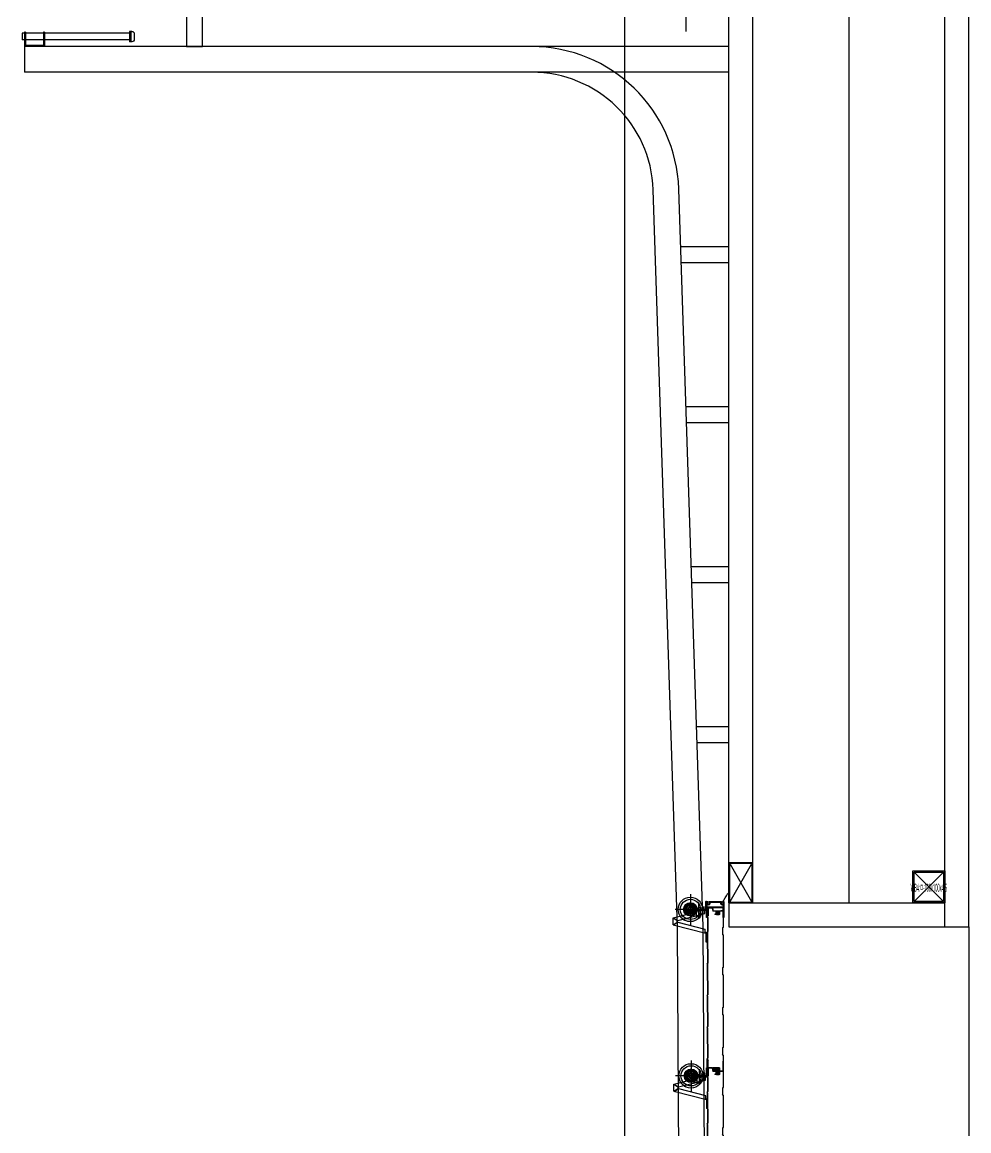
# Model space of a CAD drawing. Header units: millimetres. Extents: x 35054840 to 35483341, y -1288013 to -991013.
# Drawn here: x 35307854 to 35310811, y -1203930 to -1200466 of the extents above; entities that cross this region are included whole.
import ezdxf
from ezdxf.enums import TextEntityAlignment as Align

# ---------------------------------------------------------------- set-up
doc = ezdxf.new("R2010")
doc.units = ezdxf.units.MM
doc.header["$LTSCALE"] = 1000
doc.header["$MEASUREMENT"] = 0
doc.header["$PDSIZE"] = -10
for name, pattern in [('CEN', [62, 60, -1, 0, -1]), ('CONTIN', [0]), ('HID', [2.5, 1.5, -1])]:
    doc.linetypes.add(name, pattern=pattern)
doc.layers.get('0').update_dxf_attribs({"linetype": 'CONTINUOUS'})
doc.layers.get('Defpoints').update_dxf_attribs({"color": 161, "linetype": 'CONTINUOUS'})
for name, color, linetype in [('0 그라스울패널', 7, 'CONTINUOUS'), ('1', 1, 'CONTIN'), ('8', 8, 'CONTINUOUS'), ('cen', 1, 'CONTINUOUS'), ('DIM', 7, 'CONTINUOUS'), ('ELE5', 254, 'CONTINUOUS'), ('FIN(패널-T75 글라스울)', 6, 'CONTINUOUS'), ('ohdoor-1', 5, 'CONTINUOUS'), ('PANEL', 9, 'CONTINUOUS'), ('stl', 3, 'CONTINUOUS'), ('WID', 7, 'CONTINUOUS'), ('XR-단면도$0$㈜SE&C 기둥', 2, 'CONTINUOUS'), ('오버헤드 FR', 7, 'CONTINUOUS')]:
    doc.layers.add(name, color=color, linetype=linetype)
doc.styles.add('TE', font='malgun_0.ttf')

# ---------------------------------------------------------------- blocks, each defined once
blk = doc.blocks.new('sdfsgdfdfg')
at = {"layer": 'cen', "ltscale": 0.1}
blk.add_line((34667649.3, -327808.7), (34667649.3, -240915.8), dxfattribs=at)
blk = doc.blocks.new('*X40')
at = {"color": 0}
for p, q in [((112.4, 374.8), (114.5, 376.8)), ((112.4, 374.9), (114.3, 376.8)), ((112.4, 375.1), (114.1, 376.8)), ((112.4, 375.2), (113.9, 376.8)), ((112.4, 375.4), (113.8, 376.8)), ((112.4, 375.6), (113.6, 376.8)), ((112.4, 375.8), (113.4, 376.8)), ((112.4, 376), (113.2, 376.8)), ((112.4, 376.1), (113.1, 376.8)), ((112.4, 376.3), (112.9, 376.8)), ((112.4, 376.5), (112.7, 376.8)), ((112.4, 376.7), (112.5, 376.8)), ((114.4, 374.8), (112.4, 376.8)), ((114.2, 374.8), (112.4, 376.6)), ((114, 374.8), (112.4, 376.4)), ((113.9, 374.8), (112.4, 376.2)), ((113.7, 374.8), (112.4, 376.1)), ((113.5, 374.8), (112.4, 375.9)), ((113.3, 374.8), (112.4, 375.7)), ((113.2, 374.8), (112.4, 375.5)), ((113, 374.8), (112.4, 375.3)), ((112.8, 374.8), (112.4, 375.2)), ((112.6, 374.8), (112.4, 375)), ((112.4, 374.8), (112.4, 374.8)), ((114.6, 374.8), (112.5, 376.8)), ((112.6, 374.8), (114.6, 376.8)), ((114.7, 374.8), (112.7, 376.8)), ((112.8, 374.8), (114.8, 376.8)), ((112.9, 374.8), (115, 376.8)), ((114.9, 374.8), (112.9, 376.8)), ((115.1, 374.8), (113, 376.8)), ((113.1, 374.8), (115.2, 376.8)), ((115.3, 374.8), (113.2, 376.8)), ((113.3, 374.8), (115.3, 376.8)), ((115.4, 374.8), (113.4, 376.8)), ((113.5, 374.8), (115.5, 376.8)), ((115.6, 374.8), (113.6, 376.8)), ((113.7, 374.8), (115.7, 376.8)), ((113.8, 374.8), (115.9, 376.8)), ((115.8, 374.8), (113.8, 376.8)), ((116, 374.8), (113.9, 376.8)), ((114, 374.8), (116.1, 376.8)), ((116.2, 374.8), (114.1, 376.8)), ((114.2, 374.8), (116.2, 376.8)), ((116.3, 374.8), (114.3, 376.8)), ((114.4, 374.8), (116.4, 376.8)), ((114.5, 374.8), (116.6, 376.8)), ((116.5, 374.8), (114.5, 376.8)), ((116.7, 374.8), (114.6, 376.8)), ((114.7, 374.8), (116.8, 376.8)), ((116.9, 374.8), (114.8, 376.8)), ((114.9, 374.8), (116.9, 376.8)), ((117, 374.8), (115, 376.8)), ((115.1, 374.8), (117.1, 376.8)), ((115.2, 374.8), (117.3, 376.8)), ((117.2, 374.8), (115.2, 376.8)), ((117.4, 374.8), (115.3, 376.8)), ((115.4, 374.8), (117.5, 376.8)), ((117.6, 374.8), (115.5, 376.8)), ((115.6, 374.8), (117.6, 376.8)), ((117.7, 374.8), (115.7, 376.8)), ((115.8, 374.8), (117.8, 376.8)), ((117.9, 374.8), (115.9, 376.8)), ((116, 374.8), (118, 376.8)), ((116.1, 374.8), (118.2, 376.8)), ((118.1, 374.8), (116.1, 376.8)), ((118.3, 374.8), (116.2, 376.8)), ((116.3, 374.8), (118.4, 376.8)), ((118.5, 374.8), (116.4, 376.8)), ((116.5, 374.8), (118.5, 376.8)), ((118.6, 374.8), (116.6, 376.8)), ((116.7, 374.8), (118.7, 376.8)), ((116.8, 374.8), (118.9, 376.8)), ((118.8, 374.8), (116.8, 376.8)), ((119, 374.8), (116.9, 376.8)), ((117, 374.8), (119.1, 376.8)), ((119.2, 374.8), (117.1, 376.8)), ((117.2, 374.8), (119.2, 376.8)), ((119.3, 374.8), (117.3, 376.8)), ((117.4, 374.8), (119.4, 376.8)), ((117.5, 374.8), (119.6, 376.8)), ((119.5, 374.8), (117.5, 376.8)), ((119.7, 374.8), (117.6, 376.8)), ((117.7, 374.8), (119.8, 376.8)), ((119.9, 374.8), (117.8, 376.8)), ((117.9, 374.8), (119.9, 376.8)), ((120, 374.8), (118, 376.8)), ((118.1, 374.8), (120.1, 376.8)), ((118.2, 374.8), (120.3, 376.8)), ((120.2, 374.8), (118.2, 376.8)), ((120.4, 374.8), (118.3, 376.8)), ((118.4, 374.8), (120.5, 376.8)), ((120.6, 374.8), (118.5, 376.8)), ((118.6, 374.8), (120.7, 376.8)), ((120.8, 374.8), (118.7, 376.8)), ((118.8, 374.8), (120.8, 376.8)), ((120.9, 374.8), (118.9, 376.8)), ((119, 374.8), (121, 376.8)), ((119.1, 374.8), (121.2, 376.8)), ((121.1, 374.8), (119.1, 376.8)), ((121.3, 374.8), (119.2, 376.8)), ((119.3, 374.8), (121.4, 376.8)), ((121.5, 374.8), (119.4, 376.8)), ((119.5, 374.8), (121.5, 376.8)), ((121.6, 374.8), (119.6, 376.8)), ((119.7, 374.8), (121.7, 376.8)), ((119.8, 374.8), (121.9, 376.8)), ((121.8, 374.8), (119.8, 376.8)), ((122, 374.8), (119.9, 376.8)), ((120, 374.8), (122.1, 376.8)), ((122.2, 374.8), (120.1, 376.8)), ((120.2, 374.8), (122.2, 376.8)), ((122.3, 374.8), (120.3, 376.8)), ((120.4, 374.8), (122.4, 376.8)), ((120.5, 374.8), (122.6, 376.8)), ((122.5, 374.8), (120.5, 376.8)), ((122.7, 374.8), (120.6, 376.8)), ((120.7, 374.8), (122.8, 376.8)), ((122.9, 374.8), (120.8, 376.8)), ((120.9, 374.8), (123, 376.8)), ((123.1, 374.8), (121, 376.8)), ((121.1, 374.8), (123.1, 376.8)), ((123.2, 374.8), (121.2, 376.8)), ((121.3, 374.8), (123.3, 376.8)), ((121.4, 374.8), (123.5, 376.8)), ((123.4, 374.8), (121.4, 376.8)), ((123.6, 374.8), (121.5, 376.8)), ((121.6, 374.8), (123.7, 376.8)), ((123.8, 374.8), (121.7, 376.8)), ((121.8, 374.8), (123.8, 376.8)), ((123.9, 374.8), (121.9, 376.8)), ((122, 374.8), (124, 376.8)), ((122.1, 374.8), (124.2, 376.8)), ((124.1, 374.8), (122.1, 376.8)), ((124.3, 374.8), (122.2, 376.8)), ((122.3, 374.8), (124.4, 376.8)), ((124.5, 374.8), (122.4, 376.8)), ((122.5, 374.8), (124.5, 376.8)), ((124.6, 374.8), (122.6, 376.8)), ((122.7, 374.8), (124.7, 376.8)), ((122.8, 374.8), (124.9, 376.8)), ((124.8, 374.8), (122.8, 376.8)), ((125, 374.8), (122.9, 376.8)), ((123, 374.8), (125.1, 376.8)), ((125.2, 374.8), (123.1, 376.8)), ((123.2, 374.8), (125.2, 376.8)), ((125.3, 374.8), (123.3, 376.8)), ((123.4, 374.8), (125.4, 376.8)), ((125.5, 374.8), (123.5, 376.8)), ((123.6, 374.8), (125.6, 376.8)), ((123.7, 374.8), (125.8, 376.8)), ((125.7, 374.8), (123.7, 376.8)), ((125.9, 374.8), (123.8, 376.8)), ((123.9, 374.8), (126, 376.8)), ((126.1, 374.8), (124, 376.8)), ((124.1, 374.8), (126.1, 376.8)), ((126.2, 374.8), (124.2, 376.8)), ((124.3, 374.8), (126.3, 376.8)), ((124.4, 374.8), (126.5, 376.8)), ((126.4, 374.8), (124.4, 376.8)), ((126.6, 374.8), (124.5, 376.8)), ((124.6, 374.8), (126.7, 376.8)), ((126.8, 374.8), (124.7, 376.8)), ((124.8, 374.8), (126.8, 376.8)), ((126.9, 374.8), (124.9, 376.8)), ((125, 374.8), (127, 376.8)), ((125.1, 374.8), (127.2, 376.8)), ((127.1, 374.8), (125.1, 376.8)), ((127.3, 374.8), (125.2, 376.8)), ((125.3, 374.8), (127.4, 376.8)), ((127.5, 374.8), (125.4, 376.8)), ((125.5, 374.8), (127.5, 376.8)), ((127.6, 374.8), (125.6, 376.8)), ((125.7, 374.8), (127.7, 376.8)), ((127.8, 374.8), (125.8, 376.8)), ((125.9, 374.8), (127.9, 376.8)), ((126, 374.8), (128.1, 376.8)), ((128, 374.8), (126, 376.8)), ((128.2, 374.8), (126.1, 376.8)), ((126.2, 374.8), (128.3, 376.8)), ((128.4, 374.8), (126.3, 376.8)), ((126.4, 374.8), (128.4, 376.8)), ((128.5, 374.8), (126.5, 376.8)), ((126.6, 374.8), (128.6, 376.8)), ((126.7, 374.8), (128.8, 376.8)), ((128.7, 374.8), (126.7, 376.8)), ((128.9, 374.8), (126.8, 376.8)), ((126.9, 374.8), (129, 376.8)), ((129.1, 374.8), (127, 376.8)), ((127.1, 374.8), (129.1, 376.8)), ((129.2, 374.8), (127.2, 376.8)), ((127.3, 374.8), (129.3, 376.8)), ((127.4, 374.8), (129.5, 376.8)), ((129.4, 374.8), (127.4, 376.8)), ((129.6, 374.8), (127.5, 376.8)), ((127.6, 374.8), (129.7, 376.8)), ((129.8, 374.8), (127.7, 376.8)), ((127.8, 374.8), (129.8, 376.8)), ((129.9, 374.8), (127.9, 376.8)), ((128, 374.8), (130, 376.8)), ((128.1, 374.8), (130.2, 376.8)), ((130.1, 374.8), (128.1, 376.8)), ((130.3, 374.8), (128.2, 376.8)), ((128.3, 374.8), (130.4, 376.8)), ((130.5, 374.8), (128.4, 376.8)), ((128.5, 374.8), (130.6, 376.8)), ((130.7, 374.8), (128.6, 376.8)), ((128.7, 374.8), (130.7, 376.8)), ((130.8, 374.8), (128.8, 376.8)), ((128.9, 374.8), (130.9, 376.8)), ((129, 374.8), (131.1, 376.8)), ((131, 374.8), (129, 376.8)), ((131.2, 374.8), (129.1, 376.8)), ((129.2, 374.8), (131.3, 376.8)), ((131.4, 374.8), (129.3, 376.8)), ((129.4, 374.8), (131.4, 376.8)), ((131.5, 374.8), (129.5, 376.8)), ((129.6, 374.8), (131.6, 376.8)), ((129.7, 374.8), (131.8, 376.8)), ((131.7, 374.8), (129.7, 376.8)), ((131.9, 374.8), (129.8, 376.8)), ((129.9, 374.8), (132, 376.8)), ((132.1, 374.8), (130, 376.8)), ((130.1, 374.8), (132.1, 376.8)), ((132.2, 374.8), (130.2, 376.8)), ((130.3, 374.8), (132.3, 376.8)), ((130.4, 374.8), (132.5, 376.8)), ((132.4, 374.8), (130.4, 376.8)), ((132.6, 374.8), (130.5, 376.8)), ((130.6, 374.8), (132.7, 376.8)), ((132.8, 374.8), (130.7, 376.8)), ((130.8, 374.8), (132.9, 376.8)), ((133, 374.8), (130.9, 376.8)), ((131, 374.8), (133, 376.8)), ((133.1, 374.8), (131.1, 376.8)), ((131.2, 374.8), (133.2, 376.8)), ((131.3, 374.8), (133.4, 376.8)), ((133.3, 374.8), (131.3, 376.8)), ((133.5, 374.8), (131.4, 376.8)), ((131.5, 374.8), (133.6, 376.8)), ((133.7, 374.8), (131.6, 376.8)), ((131.7, 374.8), (133.7, 376.8)), ((133.8, 374.8), (131.8, 376.8)), ((131.9, 374.8), (133.9, 376.8)), ((132, 374.8), (134.1, 376.8)), ((134, 374.8), (132, 376.8)), ((134.2, 374.8), (132.1, 376.8)), ((132.2, 374.8), (134.3, 376.8)), ((134.4, 374.8), (132.3, 376.8)), ((132.4, 374.8), (134.4, 376.8)), ((134.5, 374.8), (132.5, 376.8)), ((132.6, 374.8), (134.6, 376.8)), ((132.7, 374.8), (134.8, 376.8)), ((134.7, 374.8), (132.7, 376.8)), ((134.9, 374.8), (132.8, 376.8)), ((132.9, 374.8), (135, 376.8)), ((135.1, 374.8), (133, 376.8)), ((133.1, 374.8), (135.1, 376.8)), ((135.2, 374.8), (133.2, 376.8)), ((133.3, 374.8), (135.3, 376.8)), ((135.4, 374.8), (133.4, 376.8)), ((133.5, 374.8), (135.5, 376.8)), ((133.6, 374.8), (135.7, 376.8)), ((135.6, 374.8), (133.6, 376.8)), ((135.8, 374.8), (133.7, 376.8)), ((133.8, 374.8), (135.9, 376.8)), ((136, 374.8), (133.9, 376.8)), ((134, 374.8), (136, 376.8)), ((136.1, 374.8), (134.1, 376.8)), ((134.2, 374.8), (136.2, 376.8)), ((134.3, 374.8), (136.4, 376.8)), ((136.3, 374.8), (134.3, 376.8)), ((136.5, 374.8), (134.4, 376.8)), ((134.5, 374.8), (136.6, 376.8)), ((136.7, 374.8), (134.6, 376.8)), ((134.7, 374.8), (136.7, 376.8)), ((136.8, 374.8), (134.8, 376.8)), ((134.9, 374.8), (136.9, 376.8)), ((136.9, 374.9), (135, 376.8)), ((135, 374.8), (136.9, 376.6)), ((136.9, 375.1), (135.1, 376.8)), ((135.2, 374.8), (136.9, 376.4)), ((136.9, 375.2), (135.3, 376.8)), ((135.4, 374.8), (136.9, 376.2)), ((136.9, 375.4), (135.5, 376.8)), ((135.6, 374.8), (136.9, 376.1)), ((136.9, 375.6), (135.7, 376.8)), ((135.8, 374.8), (136.9, 375.9)), ((136.9, 375.8), (135.9, 376.8)), ((135.9, 374.8), (136.9, 375.7)), ((136.9, 375.9), (136, 376.8)), ((136.1, 374.8), (136.9, 375.5)), ((136.9, 376.1), (136.2, 376.8)), ((136.3, 374.8), (136.9, 375.4)), ((136.9, 376.3), (136.4, 376.8)), ((136.5, 374.8), (136.9, 375.2)), ((136.9, 376.5), (136.6, 376.8)), ((136.6, 374.8), (136.9, 375)), ((136.9, 376.7), (136.7, 376.8)), ((136.8, 374.8), (136.9, 374.8))]:
    blk.add_line(p, q, dxfattribs=at)
blk = doc.blocks.new('*X39')
at = {"color": 0}
for p, q in [((586.9, 374.9), (588.8, 376.8)), ((586.9, 375.1), (588.6, 376.8)), ((586.9, 375.3), (588.4, 376.8)), ((586.9, 375.5), (588.2, 376.8)), ((586.9, 375.6), (588.1, 376.8)), ((586.9, 375.8), (587.9, 376.8)), ((586.9, 376), (587.7, 376.8)), ((586.9, 376.2), (587.5, 376.8)), ((586.9, 376.3), (587.3, 376.8)), ((586.9, 376.5), (587.2, 376.8)), ((586.9, 376.7), (587, 376.8)), ((588.9, 374.8), (586.9, 376.7)), ((588.7, 374.8), (586.9, 376.6)), ((588.5, 374.8), (586.9, 376.4)), ((588.3, 374.8), (586.9, 376.2)), ((588.2, 374.8), (586.9, 376)), ((588, 374.8), (586.9, 375.8)), ((587.8, 374.8), (586.9, 375.7)), ((587.6, 374.8), (586.9, 375.5)), ((587.4, 374.8), (586.9, 375.3)), ((587.3, 374.8), (586.9, 375.1)), ((587.1, 374.8), (586.9, 375)), ((586.9, 374.8), (586.9, 374.8)), ((589, 374.8), (587, 376.8)), ((587.1, 374.8), (589.1, 376.8)), ((587.2, 374.8), (589.3, 376.8)), ((589.2, 374.8), (587.2, 376.8)), ((589.4, 374.8), (587.3, 376.8)), ((587.4, 374.8), (589.5, 376.8)), ((589.6, 374.8), (587.5, 376.8)), ((587.6, 374.8), (589.6, 376.8)), ((589.7, 374.8), (587.7, 376.8)), ((587.8, 374.8), (589.8, 376.8)), ((587.9, 374.8), (590, 376.8)), ((589.9, 374.8), (587.9, 376.8)), ((590.1, 374.8), (588, 376.8)), ((588.1, 374.8), (590.2, 376.8)), ((590.3, 374.8), (588.2, 376.8)), ((588.3, 374.8), (590.3, 376.8)), ((590.4, 374.8), (588.4, 376.8)), ((588.5, 374.8), (590.5, 376.8)), ((590.6, 374.8), (588.6, 376.8)), ((588.7, 374.8), (590.7, 376.8)), ((588.8, 374.8), (590.9, 376.8)), ((590.8, 374.8), (588.8, 376.8)), ((591, 374.8), (588.9, 376.8)), ((589, 374.8), (591.1, 376.8)), ((591.2, 374.8), (589.1, 376.8)), ((589.2, 374.8), (591.2, 376.8)), ((591.3, 374.8), (589.3, 376.8)), ((589.4, 374.8), (591.4, 376.8)), ((589.5, 374.8), (591.6, 376.8)), ((591.5, 374.8), (589.5, 376.8)), ((591.7, 374.8), (589.6, 376.8)), ((589.7, 374.8), (591.8, 376.8)), ((591.9, 374.8), (589.8, 376.8)), ((589.9, 374.8), (591.9, 376.8)), ((592, 374.8), (590, 376.8)), ((590.1, 374.8), (592.1, 376.8)), ((590.2, 374.8), (592.3, 376.8)), ((592.2, 374.8), (590.2, 376.8)), ((592.4, 374.8), (590.3, 376.8)), ((590.4, 374.8), (592.5, 376.8)), ((592.6, 374.8), (590.5, 376.8)), ((590.6, 374.8), (592.6, 376.8)), ((592.7, 374.8), (590.7, 376.8)), ((590.8, 374.8), (592.8, 376.8)), ((592.9, 374.8), (590.9, 376.8)), ((591, 374.8), (593, 376.8)), ((591.1, 374.8), (593.2, 376.8)), ((593.1, 374.8), (591.1, 376.8)), ((593.3, 374.8), (591.2, 376.8)), ((591.3, 374.8), (593.4, 376.8)), ((593.5, 374.8), (591.4, 376.8)), ((591.5, 374.8), (593.5, 376.8)), ((593.6, 374.8), (591.6, 376.8)), ((591.7, 374.8), (593.7, 376.8)), ((591.8, 374.8), (593.9, 376.8)), ((593.8, 374.8), (591.8, 376.8)), ((594, 374.8), (591.9, 376.8)), ((592, 374.8), (594.1, 376.8)), ((594.2, 374.8), (592.1, 376.8)), ((592.2, 374.8), (594.2, 376.8)), ((594.3, 374.8), (592.3, 376.8)), ((592.4, 374.8), (594.4, 376.8)), ((592.5, 374.8), (594.6, 376.8)), ((594.5, 374.8), (592.5, 376.8)), ((594.7, 374.8), (592.6, 376.8)), ((592.7, 374.8), (594.8, 376.8)), ((594.9, 374.8), (592.8, 376.8)), ((592.9, 374.8), (594.9, 376.8)), ((595, 374.8), (593, 376.8)), ((593.1, 374.8), (595.1, 376.8)), ((593.2, 374.8), (595.3, 376.8)), ((595.2, 374.8), (593.2, 376.8)), ((595.4, 374.8), (593.3, 376.8)), ((593.4, 374.8), (595.5, 376.8)), ((595.6, 374.8), (593.5, 376.8)), ((593.6, 374.8), (595.7, 376.8)), ((595.8, 374.8), (593.7, 376.8)), ((593.8, 374.8), (595.8, 376.8)), ((595.9, 374.8), (593.9, 376.8)), ((594, 374.8), (596, 376.8)), ((594.1, 374.8), (596.2, 376.8)), ((596.1, 374.8), (594.1, 376.8)), ((596.3, 374.8), (594.2, 376.8)), ((594.3, 374.8), (596.4, 376.8)), ((596.5, 374.8), (594.4, 376.8)), ((594.5, 374.8), (596.5, 376.8)), ((596.6, 374.8), (594.6, 376.8)), ((594.7, 374.8), (596.7, 376.8)), ((594.8, 374.8), (596.9, 376.8)), ((596.8, 374.8), (594.8, 376.8)), ((597, 374.8), (594.9, 376.8)), ((595, 374.8), (597.1, 376.8)), ((597.2, 374.8), (595.1, 376.8)), ((595.2, 374.8), (597.2, 376.8)), ((597.3, 374.8), (595.3, 376.8)), ((595.4, 374.8), (597.4, 376.8)), ((595.5, 374.8), (597.6, 376.8)), ((597.5, 374.8), (595.5, 376.8)), ((597.7, 374.8), (595.6, 376.8)), ((595.7, 374.8), (597.8, 376.8)), ((597.9, 374.8), (595.8, 376.8)), ((595.9, 374.8), (598, 376.8)), ((598, 374.8), (596, 376.8)), ((596.1, 374.8), (598.1, 376.8)), ((598.2, 374.8), (596.2, 376.8)), ((596.3, 374.8), (598.3, 376.8)), ((596.4, 374.8), (598.5, 376.8)), ((598.4, 374.8), (596.4, 376.8)), ((598.6, 374.8), (596.5, 376.8)), ((596.6, 374.8), (598.7, 376.8)), ((598.8, 374.8), (596.7, 376.8)), ((596.8, 374.8), (598.8, 376.8)), ((598.9, 374.8), (596.9, 376.8)), ((597, 374.8), (599, 376.8)), ((597.1, 374.8), (599.2, 376.8)), ((599.1, 374.8), (597.1, 376.8)), ((599.3, 374.8), (597.2, 376.8)), ((597.3, 374.8), (599.4, 376.8)), ((599.5, 374.8), (597.4, 376.8)), ((597.5, 374.8), (599.5, 376.8)), ((599.6, 374.8), (597.6, 376.8)), ((597.7, 374.8), (599.7, 376.8)), ((597.8, 374.8), (599.9, 376.8)), ((599.8, 374.8), (597.8, 376.8)), ((600, 374.8), (597.9, 376.8)), ((598, 374.8), (600.1, 376.8)), ((600.2, 374.8), (598.1, 376.8)), ((598.2, 374.8), (600.2, 376.8)), ((600.3, 374.8), (598.3, 376.8)), ((598.4, 374.8), (600.4, 376.8)), ((600.5, 374.8), (598.5, 376.8)), ((598.6, 374.8), (600.6, 376.8)), ((598.7, 374.8), (600.8, 376.8)), ((600.7, 374.8), (598.7, 376.8)), ((600.9, 374.8), (598.8, 376.8)), ((598.9, 374.8), (601, 376.8)), ((601.1, 374.8), (599, 376.8)), ((599.1, 374.8), (601.1, 376.8)), ((601.2, 374.8), (599.2, 376.8)), ((599.3, 374.8), (601.3, 376.8)), ((599.4, 374.8), (601.5, 376.8)), ((601.4, 374.8), (599.4, 376.8)), ((601.6, 374.8), (599.5, 376.8)), ((599.6, 374.8), (601.7, 376.8)), ((601.8, 374.8), (599.7, 376.8)), ((599.8, 374.8), (601.8, 376.8)), ((601.9, 374.8), (599.9, 376.8)), ((600, 374.8), (602, 376.8)), ((600.1, 374.8), (602.2, 376.8)), ((602.1, 374.8), (600.1, 376.8)), ((602.3, 374.8), (600.2, 376.8)), ((600.3, 374.8), (602.4, 376.8)), ((602.5, 374.8), (600.4, 376.8)), ((600.5, 374.8), (602.5, 376.8)), ((602.6, 374.8), (600.6, 376.8)), ((600.7, 374.8), (602.7, 376.8)), ((600.8, 374.8), (602.9, 376.8)), ((602.8, 374.8), (600.8, 376.8)), ((603, 374.8), (600.9, 376.8)), ((601, 374.8), (603.1, 376.8)), ((603.2, 374.8), (601.1, 376.8)), ((601.2, 374.8), (603.3, 376.8)), ((603.4, 374.8), (601.3, 376.8)), ((601.4, 374.8), (603.4, 376.8)), ((603.5, 374.8), (601.5, 376.8)), ((601.6, 374.8), (603.6, 376.8)), ((601.7, 374.8), (603.8, 376.8)), ((603.7, 374.8), (601.7, 376.8)), ((603.9, 374.8), (601.8, 376.8)), ((601.9, 374.8), (604, 376.8)), ((604.1, 374.8), (602, 376.8)), ((602.1, 374.8), (604.1, 376.8)), ((604.2, 374.8), (602.2, 376.8)), ((602.3, 374.8), (604.3, 376.8)), ((602.4, 374.8), (604.5, 376.8)), ((604.4, 374.8), (602.4, 376.8)), ((604.6, 374.8), (602.5, 376.8)), ((602.6, 374.8), (604.7, 376.8)), ((604.8, 374.8), (602.7, 376.8)), ((602.8, 374.8), (604.8, 376.8)), ((604.9, 374.8), (602.9, 376.8)), ((603, 374.8), (605, 376.8)), ((603.1, 374.8), (605.2, 376.8)), ((605.1, 374.8), (603.1, 376.8)), ((605.3, 374.8), (603.2, 376.8)), ((603.3, 374.8), (605.4, 376.8)), ((605.5, 374.8), (603.4, 376.8)), ((603.5, 374.8), (605.6, 376.8)), ((605.7, 374.8), (603.6, 376.8)), ((603.7, 374.8), (605.7, 376.8)), ((605.8, 374.8), (603.8, 376.8)), ((603.9, 374.8), (605.9, 376.8)), ((604, 374.8), (606.1, 376.8)), ((606, 374.8), (604, 376.8)), ((606.2, 374.8), (604.1, 376.8)), ((604.2, 374.8), (606.3, 376.8)), ((606.4, 374.8), (604.3, 376.8)), ((604.4, 374.8), (606.4, 376.8)), ((606.5, 374.8), (604.5, 376.8)), ((604.6, 374.8), (606.6, 376.8)), ((604.7, 374.8), (606.8, 376.8)), ((606.7, 374.8), (604.7, 376.8)), ((606.9, 374.8), (604.8, 376.8)), ((604.9, 374.8), (607, 376.8)), ((607.1, 374.8), (605, 376.8)), ((605.1, 374.8), (607.1, 376.8)), ((607.2, 374.8), (605.2, 376.8)), ((605.3, 374.8), (607.3, 376.8)), ((605.4, 374.8), (607.5, 376.8)), ((607.4, 374.8), (605.4, 376.8)), ((607.6, 374.8), (605.5, 376.8)), ((605.6, 374.8), (607.7, 376.8)), ((607.8, 374.8), (605.7, 376.8)), ((605.8, 374.8), (607.8, 376.8)), ((607.9, 374.8), (605.9, 376.8)), ((606, 374.8), (608, 376.8)), ((608.1, 374.8), (606.1, 376.8)), ((606.2, 374.8), (608.2, 376.8)), ((606.3, 374.8), (608.4, 376.8)), ((608.3, 374.8), (606.3, 376.8)), ((608.5, 374.8), (606.4, 376.8)), ((606.5, 374.8), (608.6, 376.8)), ((608.7, 374.8), (606.6, 376.8)), ((606.7, 374.8), (608.7, 376.8)), ((608.8, 374.8), (606.8, 376.8)), ((606.9, 374.8), (608.9, 376.8)), ((607, 374.8), (609.1, 376.8)), ((609, 374.8), (607, 376.8)), ((609.2, 374.8), (607.1, 376.8)), ((607.2, 374.8), (609.3, 376.8)), ((609.4, 374.8), (607.3, 376.8)), ((607.4, 374.8), (609.4, 376.8)), ((609.5, 374.8), (607.5, 376.8)), ((607.6, 374.8), (609.6, 376.8)), ((607.7, 374.8), (609.8, 376.8)), ((609.7, 374.8), (607.7, 376.8)), ((609.9, 374.8), (607.8, 376.8)), ((607.9, 374.8), (610, 376.8)), ((610.1, 374.8), (608, 376.8)), ((608.1, 374.8), (610.1, 376.8)), ((610.2, 374.8), (608.2, 376.8)), ((608.3, 374.8), (610.3, 376.8)), ((610.4, 374.8), (608.4, 376.8)), ((608.5, 374.8), (610.5, 376.8)), ((608.6, 374.8), (610.7, 376.8)), ((610.6, 374.8), (608.6, 376.8)), ((610.8, 374.8), (608.7, 376.8)), ((608.8, 374.8), (610.9, 376.8)), ((611, 374.8), (608.9, 376.8)), ((609, 374.8), (611, 376.8)), ((611.1, 374.8), (609.1, 376.8)), ((609.2, 374.8), (611.2, 376.8)), ((611.3, 374.8), (609.3, 376.8)), ((611.4, 374.9), (609.4, 376.8)), ((609.5, 374.8), (611.4, 376.6)), ((611.4, 375), (609.6, 376.8)), ((609.7, 374.8), (611.4, 376.4)), ((611.4, 375.2), (609.8, 376.8)), ((609.9, 374.8), (611.4, 376.3)), ((611.4, 375.4), (610, 376.8)), ((610, 374.8), (611.4, 376.1)), ((611.4, 375.6), (610.1, 376.8)), ((610.2, 374.8), (611.4, 375.9)), ((611.4, 375.7), (610.3, 376.8)), ((610.4, 374.8), (611.4, 375.7)), ((611.4, 375.9), (610.5, 376.8)), ((610.6, 374.8), (611.4, 375.6)), ((611.4, 376.1), (610.7, 376.8)), ((610.7, 374.8), (611.4, 375.4)), ((611.4, 376.3), (610.8, 376.8)), ((610.9, 374.8), (611.4, 375.2)), ((611.4, 376.4), (611, 376.8)), ((611.1, 374.8), (611.4, 375)), ((611.4, 376.6), (611.2, 376.8)), ((611.3, 374.8), (611.4, 374.9))]:
    blk.add_line(p, q, dxfattribs=at)
blk = doc.blocks.new('OHD-550-S')
at = {"ltscale": 0.3}
h = blk.add_hatch(color=256, dxfattribs=at)
h.paths.add_polyline_path([(-7.8, -10), (-7.3, -10), (-7.3, -10.5, -0.183952), (-18.3, -10.5), (-18.3, -10), (-17.8, -10), (-17.8, 0), (-18.3, 0, -0.183952), (-7.3, 0), (-7.8, 0)])
h.paths.add_polyline_path([(-9.8, -4), (-9.8, -1.5, 0.353166), (-10, -1.3, 0.106822), (-15.7, -1.3, 0.353165), (-15.8, -1.5), (-15.8, -4, 0.414214), (-15.6, -4.2), (-10, -4.2, 0.414214)], flags=16)
h.paths.add_polyline_path([(-10, -6.2), (-15.6, -6.2, 0.414214), (-15.8, -6.4), (-15.8, -9, 0.353167), (-15.7, -9.2, 0.106822), (-10, -9.2, 0.353167), (-9.8, -9), (-9.8, -6.4, 0.414214)], flags=16)
h = blk.add_hatch(color=256, dxfattribs=at)
h.paths.add_polyline_path([(-7.8, -500), (-7.3, -500, -0.183952), (-18.3, -500), (-17.8, -500), (-17.8, -490), (-18.3, -490), (-18.3, -489.5, -0.183952), (-7.3, -489.5), (-7.3, -490), (-7.8, -490)])
h.paths.add_polyline_path([(-9.8, -495.9, 0.414214), (-10, -495.8), (-15.6, -495.8, 0.414214), (-15.8, -495.9), (-15.8, -498.5, 0.353166), (-15.7, -498.7, 0.106822), (-10, -498.7, 0.353167), (-9.8, -498.5)], flags=16)
h.paths.add_polyline_path([(-9.8, -493.5), (-9.8, -491, 0.353166), (-10, -490.8, 0.106822), (-15.7, -490.8, 0.353167), (-15.8, -491), (-15.8, -493.5, 0.414214), (-15.6, -493.8), (-10, -493.8, 0.414214)], flags=16)
h = blk.add_hatch(color=256, dxfattribs=at)
h.paths.add_polyline_path([(-4.5, -491), (-3.6, -490.9), (1.6, -491.4, -0.151824), (3.1, -492.7, -0.386669), (2.9, -496.4, -0.178134), (1.2, -496.4, -0.298755), (0.8, -492.4, 0.584984), (0.6, -492), (-2.2, -491.8, 0.709673), (-2.3, -492, -1.396457), (-7.3, -494.2), (-7.3, -493.7, -0.389014)])
h.paths.add_polyline_path([(1.6, -495.9, -0.329487), (1.6, -492.2, -0.09197), (2.6, -493, -0.386814), (2.5, -495.9, -0.102245)], flags=16)
for p, q in [((-17.8, -10), (-17.8, 0)), ((-17.8, 0), (-17.8, -10)), ((-17.8, 0), (-17.8, -10)), ((-17.8, -10), (-17.8, 0)), ((-7.8, -10), (-7.8, 0)), ((-7.8, 0), (-7.8, -10)), ((-7.8, 0), (-7.8, -10)), ((-7.8, -10), (-7.8, 0)), ((17.6, 9.5), (17.6, -15)), ((-17.8, -10), (-18.3, -10)), ((-17.8, -8), (-17.8, -2)), ((-7.8, -8), (-7.8, -2)), ((17.6, -15), (19.7, -15)), ((-29.8, -500), (-29.8, -468.8)), ((17.6, -489), (17.6, -464.5)), ((17.6, -464.5), (19.7, -464.5)), ((-18.3, -499.5), (-18.3, -490)), ((-17.8, -490), (-18.3, -490)), ((-17.8, -490), (-18.3, -490)), ((-17.8, -490), (-17.8, -500)), ((-17.8, -499), (-17.8, -490)), ((-17.8, -490), (-17.8, -499)), ((-17.8, -490), (-17.8, -499)), ((-17.8, -499), (-17.8, -490)), ((-17.8, -498), (-17.8, -492)), ((-7.8, -500), (-7.8, -490)), ((-7.8, -498), (-7.8, -492))]:
    blk.add_line(p, q)
at = {"layer": 'Defpoints', "color": 0, "linetype": 'ByBlock'}
for p in [(20.2, -170), (22.2, -170)]:
    blk.add_point(p, dxfattribs=at)
at = {"layer": 'PANEL'}
for p, q in [((-29.8, 0), (-29.8, -50.6)), ((-29.8, 0), (-17.8, 0)), ((-7.8, 0), (2.2, 0)), ((4.2, 10), (2.2, 0)), ((4.6, 9.5), (2.6, -0.5)), ((4.2, 10), (20.2, 10)), ((4.6, 9.5), (19.7, 9.5)), ((19.7, 9.5), (19.7, -17.2)), ((20.2, 10), (20.2, -17.5)), ((-29.3, -0.5), (-29.3, -50.2)), ((-29.3, -0.5), (-18.3, -0.5)), ((-18.3, -0.5), (-18.3, -10)), ((-7.8, -10), (-2.8, -10)), ((-7.3, -0.5), (2.6, -0.5)), ((-7.3, -0.5), (-7.3, -9.5)), ((-7.3, -9.5), (-2.8, -9.5)), ((-2.8, -9.5), (-2.8, -10)), ((19.7, -17.2), (18.2, -20.4)), ((18.2, -63.6), (18.2, -20.4)), ((20.2, -17.6), (18.7, -20.8)), ((18.7, -20.8), (18.7, -63.2)), ((-29.8, -50.6), (-27.3, -52.8)), ((-29.3, -50.2), (-26.8, -52.5)), ((-27.3, -52.8), (-27.3, -72.2)), ((-26.8, -52.5), (-26.8, -72.5)), ((19.7, -67.1), (18.2, -63.6)), ((20.2, -66.8), (18.7, -63.2)), ((19.7, -67.1), (19.7, -115.9)), ((20.2, -66.8), (20.2, -116.2)), ((-29.8, -74.4), (-27.3, -72.2)), ((-29.8, -74.4), (-29.8, -175.6)), ((-29.3, -74.8), (-26.8, -72.5)), ((-29.3, -74.8), (-29.3, -175.2)), ((19.7, -115.9), (18.2, -119.4)), ((18.2, -119.4), (18.2, -162.6)), ((20.2, -116.2), (18.7, -119.8)), ((18.7, -162.2), (18.7, -119.8)), ((19.7, -166.1), (18.2, -162.6)), ((20.2, -165.8), (18.7, -162.2)), ((19.7, -166.1), (19.7, -214.9)), ((20.2, -165.8), (20.2, -215.2)), ((-29.8, -175.6), (-27.3, -177.8)), ((-29.8, -199.4), (-27.3, -197.2)), ((-29.8, -199.4), (-29.8, -300.6)), ((-29.3, -175.2), (-26.8, -177.5)), ((-29.3, -199.8), (-26.8, -197.5)), ((-29.3, -199.8), (-29.3, -300.2)), ((-27.3, -177.8), (-27.3, -197.2)), ((-26.8, -177.5), (-26.8, -197.5)), ((19.7, -214.9), (18.2, -218.4)), ((18.2, -218.4), (18.2, -261.6)), ((20.2, -215.2), (18.7, -218.8)), ((18.7, -261.2), (18.7, -218.8)), ((19.7, -265.1), (18.2, -261.6)), ((20.2, -264.8), (18.7, -261.2)), ((19.7, -265.1), (19.7, -313.9)), ((20.2, -264.8), (20.2, -314.2)), ((-29.8, -300.6), (-27.3, -302.8)), ((-29.3, -300.2), (-26.8, -302.5)), ((-27.3, -302.8), (-27.3, -322.2)), ((-26.8, -302.5), (-26.8, -322.5)), ((-29.8, -324.4), (-27.3, -322.2)), ((-29.8, -324.4), (-29.8, -425.6)), ((-29.3, -324.8), (-26.8, -322.5)), ((-29.3, -324.8), (-29.3, -425.2)), ((19.7, -313.9), (18.2, -317.4)), ((18.2, -317.4), (18.2, -360.6)), ((20.2, -314.2), (18.7, -317.8)), ((18.7, -360.2), (18.7, -317.8)), ((19.7, -364.1), (18.2, -360.6)), ((20.2, -363.8), (18.7, -360.2)), ((19.7, -364.1), (19.7, -412.9)), ((20.2, -363.8), (20.2, -413.2)), ((19.7, -412.9), (18.2, -416.4)), ((20.2, -413.2), (18.7, -416.8)), ((-29.8, -425.6), (-27.3, -427.8)), ((-29.8, -449.4), (-27.3, -447.2)), ((-29.8, -449.4), (-29.8, -500)), ((-29.3, -425.2), (-26.8, -427.5)), ((-29.3, -449.8), (-26.8, -447.5)), ((-29.3, -449.8), (-29.3, -499.5)), ((-27.3, -427.8), (-27.3, -447.2)), ((-26.8, -427.5), (-26.8, -447.5)), ((18.2, -416.4), (18.2, -459.6)), ((18.7, -459.2), (18.7, -416.8)), ((19.7, -463.1), (18.2, -459.6)), ((20.2, -462.8), (18.7, -459.2)), ((19.7, -489), (19.7, -462.6)), ((20.2, -489.5), (20.2, -462.8)), ((-17.8, -500), (-29.8, -500)), ((-18.3, -499.5), (-29.3, -499.5)), ((-18.3, -490.5), (-18.3, -499)), ((-18.3, -500), (-18.3, -499.5)), ((-7.8, -490), (1.2, -490)), ((-7.8, -500), (-1.2, -500)), ((-7.3, -499.5), (-7.3, -490.5)), ((-7.3, -490.5), (1.2, -490.5)), ((-7.3, -499.5), (-1.7, -499.5)), ((-2, -495.5), (-1.5, -496)), ((1.2, -490), (2.2, -489)), ((1.2, -490.5), (2.2, -489.5)), ((19.7, -489), (2.2, -489)), ((20.2, -489.5), (2.2, -489.5))]:
    blk.add_line(p, q, dxfattribs=at)
blk.add_lwpolyline([(-0.3, -495.4, -0.221108), (-0.7, -498.5, -0.414214), (-1.7, -499.5)], format="xyb", dxfattribs=at)
for centre, radius, start, end in [((0.8, -497.8), 3.6, 115.3904, 141.0103), ((0, -497.1), 1.9, 112.645, 142.9468), ((-1.2, -499), 1, 270, 0), ((-0.4, -494.8), 0.4, 42.9763, 132.7516), ((-0.5, -495.5), 0.25, 22.5673, 154.4616), ((-4.8, -496.7), 5.15, 334.0173, 25.3584)]:
    blk.add_arc(centre, radius, start, end, dxfattribs=at)
at = {"layer": 'WID'}
for p, q in [((-18.3, -10), (-18.3, -10.5)), ((-7.3, -10.5), (-7.3, -10)), ((-18.3, -490), (-18.3, -489.5)), ((-7.3, -489.5), (-7.3, -490)), ((-3.6, -490.9), (-4.5, -491))]:
    blk.add_line(p, q, dxfattribs=at)
at = {"layer": 'WID', "color": 4}
for p, q in [((-3.6, -490.9), (1.6, -491.4)), ((-2.2, -491.8), (0.6, -492))]:
    blk.add_line(p, q, dxfattribs=at)
at = {"layer": 'WID'}
for points in [[(-10, -4.2, 0.414214), (-9.8, -4), (-9.8, -1.5, 0.353163), (-10, -1.3, 0.106823), (-15.7, -1.3, 0.353163), (-15.8, -1.5), (-15.8, -4, 0.414214), (-15.6, -4.2)], [(-10, -9.2, 0.353163), (-9.8, -9), (-9.8, -6.4, 0.414214), (-10, -6.2), (-15.6, -6.2, 0.414214), (-15.8, -6.4), (-15.8, -9, 0.353163), (-15.7, -9.2, 0.106823)], [(-10, -490.8, -0.353163), (-9.8, -491), (-9.8, -493.5, -0.414214), (-10, -493.8), (-15.6, -493.8, -0.414214), (-15.8, -493.5), (-15.8, -491, -0.353163), (-15.7, -490.8, -0.106823)], [(-10, -495.8, -0.414214), (-9.8, -495.9), (-9.8, -498.5, -0.353163), (-10, -498.7, -0.106823), (-15.7, -498.7, -0.353163), (-15.8, -498.5), (-15.8, -495.9, -0.414214), (-15.6, -495.8)]]:
    blk.add_lwpolyline(points, format="xyb", close=True, dxfattribs=at)
at = {"layer": 'WID', "color": 4}
blk.add_lwpolyline([(1.6, -491.4, -0.151824), (3.1, -492.7, -0.386669), (2.9, -496.4, -0.178134), (1.2, -496.4, -0.300876), (0.8, -492.4)], format="xyb", dxfattribs=at)
at = {"layer": 'WID'}
for centre, radius, start, end in [((-12.8, -14.4), 15.5, 69.1537, 110.8463), ((-12.8, 3.9), 15.5, 249.1537, 290.8463), ((-12.8, -503.9), 15.5, 69.1537, 110.8463), ((-12.8, -485.6), 15.5, 249.1537, 290.8463), ((-2.2, -491.9), 0.1, 90, 221.1373)]:
    blk.add_arc(centre, radius, start, end, dxfattribs=at)
at = {"layer": 'WID', "color": 4}
for centre, radius, start, end in [((-4.4, -493.9), 2.9, 90.5168, 42.0944), ((0.6, -492.3), 0.25, 335.1637, 90), ((4.1, -494.1), 3.11, 143.5272, 216.4728), ((-0.1, -495.4), 3.6, 43.4913, 62.1162), ((2, -493.7), 2.3, 258.3241, 281.6759), ((1, -494.4), 2.14, 315.6901, 44.3099)]:
    blk.add_arc(centre, radius, start, end, dxfattribs=at)
at = {"extrusion": (0, 0, -1), "zscale": -1, "rotation": 270}
for name, p in [('*X40', (-394.4, 121.9)), ('*X39', (-394.4, 122.4))]:
    blk.add_blockref(name, p, dxfattribs=at)
blk = doc.blocks.new('STOPER')
at = {"layer": 'ohdoor-1'}
for p, q in [((-400, 58), (-400, 32)), ((-390, 68), (-378.7, 68)), ((-385, 68), (-385, 22)), ((-385, 60), (-385, 30)), ((-378.7, 68), (-378.7, 22)), ((-378.7, 60), (0, 60)), ((0, 65), (0, 0)), ((0, 65), (5, 65)), ((5, 65), (5, 5)), ((5, 60), (85, 60)), ((85, 65), (85, 5)), ((85, 65), (90, 65)), ((90, 65), (90, 0)), ((90, 60), (100, 60)), ((100, 60), (100, 30)), ((-390, 22), (-378.7, 22)), ((-378.7, 30), (0, 30)), ((0, 5), (90, 5)), ((0, 0), (90, 0)), ((5, 30), (85, 30)), ((90, 30), (100, 30))]:
    blk.add_line(p, q, dxfattribs=at)
for centre, start, end in [((-390, 58), 90, 180), ((-390, 32), 180, 270)]:
    blk.add_arc(centre, 10, start, end, dxfattribs=at)
blk = doc.blocks.new('11')
at = {"color": 7}
for p, q in [((5197, -25158.7), (5197, -25142.4)), ((5197, -25158.7), (5197, -25142.4)), ((5199, -25159.9), (5199, -25142.4)), ((5199, -25159.9), (5199, -25142.4)), ((5195.5, -25166.8), (5195.5, -25159.1)), ((5195.5, -25166.8), (5195.5, -25159.1)), ((5195.5, -25199.5), (5195.5, -25207.1)), ((5195.5, -25199.5), (5195.5, -25207.1)), ((5197, -25207.5), (5197, -25225.1)), ((5197, -25207.5), (5197, -25225.1)), ((5199, -25206.3), (5199, -25225.1)), ((5199, -25206.3), (5199, -25225.1))]:
    blk.add_line(p, q, dxfattribs=at)
at = {"color": 7, "linetype": 'CEN'}
for p, q in [((5197.4, -25141.9), (5198.5, -25141.9)), ((5197.4, -25141.9), (5198.5, -25141.9)), ((5197.4, -25225.5), (5198.5, -25225.5)), ((5197.4, -25225.5), (5198.5, -25225.5))]:
    blk.add_line(p, q, dxfattribs=at)
for p, q in [((5130.3, -25175.8), (5159.5, -25168.4)), ((5139.9, -25181.4), (5195.2, -25167.2)), ((5139.9, -25181.4), (5195.2, -25167.2)), ((5180.5, -25163), (5195.1, -25159.2)), ((5180.5, -25163), (5195.1, -25159.2)), ((5195.1, -25159.2), (5197, -25158.7)), ((5195.1, -25159.2), (5197, -25158.7)), ((5195.5, -25161.2), (5198.6, -25160.4)), ((5195.5, -25161.2), (5198.6, -25160.4)), ((5130.3, -25190.4), (5130.3, -25175.8)), ((5130.3, -25175.8), (5138.5, -25181.3)), ((5130.3, -25190.4), (5130.3, -25175.8)), ((5130.3, -25175.8), (5138.5, -25181.3)), ((5130.3, -25190.4), (5138.5, -25184.9)), ((5130.3, -25190.4), (5138.5, -25184.9)), ((5130.3, -25190.4), (5197, -25207.5)), ((5130.3, -25190.4), (5197, -25207.5)), ((5130.6, -25175.8), (5139.2, -25181.2)), ((5130.6, -25175.8), (5139.2, -25181.2)), ((5130.6, -25190.5), (5139.2, -25185)), ((5130.6, -25190.5), (5139.2, -25185)), ((5138.9, -25184.2), (5138.9, -25182.1)), ((5138.9, -25184.2), (5138.9, -25182.1)), ((5139.9, -25184.9), (5195.2, -25199.1)), ((5139.9, -25184.9), (5195.2, -25199.1)), ((5195.5, -25205.1), (5198.6, -25205.9)), ((5195.5, -25205.1), (5198.6, -25205.9))]:
    blk.add_line(p, q)
at = {"color": 7}
for centre, start, end in [((5197.4, -25142.4), 90, 180), ((5197.4, -25142.4), 90, 180), ((5198.5, -25142.4), 0, 90), ((5198.5, -25142.4), 0, 90), ((5197.4, -25225.1), 180, 270), ((5197.4, -25225.1), 180, 270), ((5198.5, -25225.1), 270, 0), ((5198.5, -25225.1), 270, 0)]:
    blk.add_arc(centre, 0.429, start, end, dxfattribs=at)
for centre, radius, start, end in [((5195.1, -25166.8), 0.429, 284.3728, 0), ((5195.1, -25166.8), 0.429, 284.3728, 0), ((5198.5, -25159.9), 0.429, 284.3728, 0), ((5198.5, -25159.9), 0.429, 284.3728, 0), ((5138.1, -25182.1), 0.858, 0, 56.0662), ((5138.1, -25182.1), 0.858, 0, 56.0662), ((5138.1, -25184.2), 0.858, 303.9338, 0), ((5139.6, -25180.5), 0.858, 236.0662, 284.3728), ((5139.6, -25180.5), 0.858, 236.0662, 284.3728), ((5195.1, -25199.5), 0.429, 0, 75.6272), ((5195.1, -25199.5), 0.429, 0, 75.6272), ((5198.5, -25206.3), 0.429, 0, 75.6272), ((5198.5, -25206.3), 0.429, 0, 75.6272)]:
    blk.add_arc(centre, radius, start, end)
blk = doc.blocks.new('roll')
at = {"color": 1}
for p, q in [((-13.4, 0), (13.1, 0)), ((-13.4, 0), (13.1, 0)), ((0, -13.8), (0, 15.1)), ((0, -13.8), (0, 15.1)), ((16.6, 13.9), (16.8, -18.4)), ((16.6, 13.9), (16.8, -18.4))]:
    blk.add_line(p, q, dxfattribs=at)
for p, q in [((7.9, -4.1), (28.4, 1.1)), ((7.9, -4.1), (28.4, 1.1)), ((9, -2.1), (25.7, 2.2)), ((9, -2.1), (25.7, 2.2)), ((24.9, 0.2), (26.9, 5)), ((24.9, 0.2), (26.9, 5)), ((27.2, 5.2), (27.8, 5.4)), ((27.2, 5.2), (27.8, 5.4)), ((28.4, 1.1), (28.3, 5)), ((28.4, 1.1), (28.3, 5)), ((-21.2, -13.6), (7.9, -6.2)), ((0, -5.4), (7.9, -4.1)), ((0, -5.4), (7.9, -4.1)), ((4.7, -2.6), (7.5, -2.6)), ((4.7, -2.6), (7.5, -2.6)), ((6.7, -4.3), (7.9, -4.1)), ((6.7, -4.3), (7.9, -4.1)), ((8.5, -13.6), (28.6, -8.5)), ((8.5, -13.6), (28.6, -8.5)), ((9, -3.8), (9, -2.1)), ((9, -3.8), (9, -2.1)), ((12.7, -12.9), (12.7, -14.6)), ((12.7, -12.9), (12.7, -14.6)), ((13.3, -15), (20.6, -13.1)), ((13.3, -15), (20.6, -13.1)), ((20.9, -10.9), (20.9, -12.7)), ((20.9, -10.9), (20.9, -12.7))]:
    blk.add_line(p, q)
at = {"color": 7}
for p, q in [((28.9, -8), (28.9, 0.7)), ((28.9, -8), (28.9, 0.7)), ((7.9, -13.2), (7.9, -4.1)), ((7.9, -13.2), (7.9, -4.1))]:
    blk.add_line(p, q, dxfattribs=at)
at = {"color": 1, "linetype": 'HID'}
for p, q in [((12.7, -12.9), (12.5, -2.9)), ((12.7, -12.9), (12.5, -2.9)), ((20.9, -10.9), (20.7, -0.9)), ((20.9, -10.9), (20.7, -0.9))]:
    blk.add_line(p, q, dxfattribs=at)
at = {"color": 2}
for p, q in [((12.7, -13.4), (20.9, -11.1)), ((12.7, -13.4), (20.9, -11.1)), ((20.9, -11.6), (12.7, -13.4)), ((20.9, -11.6), (12.7, -13.4)), ((12.7, -14.2), (20.9, -12.1)), ((12.7, -14.2), (20.9, -12.1)), ((20.9, -12.6), (12.7, -14.2)), ((12.7, -14.6), (20.9, -12.6)), ((20.9, -12.6), (12.7, -14.2)), ((12.7, -14.6), (20.9, -12.6)), ((12.8, -13.8), (20.9, -11.6)), ((12.8, -13.8), (20.9, -11.6)), ((20.9, -12.1), (12.8, -13.8)), ((20.9, -12.1), (12.8, -13.8))]:
    blk.add_line(p, q, dxfattribs=at)
at = {"color": 7}
for radius in [25.1, 20.8]:
    blk.add_circle((0, 0), radius, dxfattribs=at)
at = {"color": 4}
for radius in [13.9, 12.3, 10.1]:
    blk.add_circle((0, 0), radius, dxfattribs=at)
at = {"color": 6}
blk.add_circle((0, 0), 9.46, dxfattribs=at)
for radius in [4.65, 4.22]:
    blk.add_circle((0, 0), radius)
for centre, radius, start, end in [((0, 0), 7.95, 340.8102, 284.4178), ((0, 0), 7.95, 340.8102, 284.4178), ((0, 0), 5.36, 330.9972, 287.7667), ((0, 0), 5.36, 330.9972, 287.7667), ((20.1, -10.4), 13.9, 65.9115, 142.8341), ((20.1, -10.4), 13.9, 65.9115, 142.8341), ((27.3, 4.8), 0.429, 104.3728, 156.8165), ((27.3, 4.8), 0.429, 104.3728, 156.8165), ((27.9, 5), 0.429, 1.2762, 104.3728), ((27.9, 5), 0.429, 1.2762, 104.3728), ((28.5, 0.7), 0.429, 0, 104.3728), ((28.5, 0.7), 0.429, 0, 104.3728), ((-13.5, -22), 0.858, 303.9338, 0), ((-11.9, -23.5), 0.858, 75.6272, 123.9338), ((-11.9, -23.5), 0.858, 75.6272, 123.9338), ((8.4, -13.2), 0.429, 180, 284.3728), ((8.4, -13.2), 0.429, 180, 284.3728), ((13.2, -14.6), 0.429, 180, 284.3728), ((13.2, -14.6), 0.429, 180, 284.3728), ((20.5, -12.7), 0.429, 284.3728, 0), ((20.5, -12.7), 0.429, 284.3728, 0), ((28.5, -8), 0.429, 284.3728, 0), ((28.5, -8), 0.429, 284.3728, 0)]:
    blk.add_arc(centre, radius, start, end)
at = {"layer": 'cen'}
for p, q in [((0, 31.7), (0, -31.7)), ((31.7, 0), (-31.7, 0))]:
    blk.add_line(p, q, dxfattribs=at)
blk = doc.blocks.new('지상34층 OH도어 단면')
at = {"layer": 'DIM'}
h = blk.add_hatch(color=256, dxfattribs=at)
h.paths.add_polyline_path([(-771.2, 4077, 0.060025), (-753.3, 4107.1, 0.057982), (-748.6, 4122.8), (-748.4, 4119.3, -0.045745), (-753.2, 4105.4, -0.056845), (-769.9, 4077.1, -5.899951)])
h.paths.add_polyline_path([(-747.4, 4123.6, -0.013746), (-748.4, 4119.3), (-748.6, 4122.8, 0.005891), (-748.3, 4124.5), (-748.7, 4130.8), (-747.9, 4131.9), (-748, 4132.8), (-747.9, 4132.8), (-747.7, 4130.1), (-747.8, 4130)])
h.paths.add_polyline_path([(-748.7, 4130.8), (-748.8, 4132.8), (-748, 4132.8), (-747.9, 4131.9)], flags=16)
at = {"color": 2}
for points in [[(-772.8, 4077.7, 2.775129), (-768.4, 4078.1), (-768.4, 4079.7), (-764.9, 4079.7), (-764.9, 4029.7), (-766.9, 4029.7), (-766.9, 4049.7), (-774.9, 4049.7), (-774.9, 4051.7), (-766.9, 4051.7), (-766.9, 4059.7), (-816.9, 4059.7), (-816.9, 4029.7), (-818.9, 4029.7), (-818.9, 4079.7), (-815.4, 4079.7), (-815.4, 4077.7), (-815.8, 4077.7, 2.44949), (-810.9, 4077.7), (-811.4, 4077.7), (-811.4, 4079.7), (-772.4, 4079.7), (-772.4, 4077.7)], [(-816.9, 4071, 0.813815), (-808.5, 4077.7), (-775.3, 4077.7, 0.813815), (-766.9, 4071), (-766.9, 4061.7), (-816.9, 4061.7)]]:
    blk.add_lwpolyline(points, format="xyb", close=True, dxfattribs=at)
at = {"layer": '0 그라스울패널'}
for p, q in [((-746, 4196.5), (-679, 4079.5)), ((-746, 4079.5), (-679, 4196.5))]:
    blk.add_line(p, q, dxfattribs=at)
at = {"layer": '1', "color": 4}
for p, q in [((-750, 6750.5), (-2950, 6750.5)), ((-2950, 6750.5), (-2950, 6670.5)), ((-750, 6670.5), (-2950, 6670.5)), ((-830, 4000.8), (-905.9, 6305.6)), ((-910, 3998.2), (-985.9, 6303)), ((-750, 6125.5), (-900, 6125.5)), ((-750, 6075.5), (-898.4, 6075.5)), ((-750, 5625.5), (-883.5, 5625.5)), ((-750, 5575.5), (-881.9, 5575.5)), ((-750, 5125.5), (-867.1, 5125.5)), ((-750, 5075.5), (-865.4, 5075.5)), ((-750, 4625.5), (-850.6, 4625.5)), ((-750, 4575.5), (-848.9, 4575.5)), ((-885, 0), (-910, 3997.8)), ((-805, 0.5), (-830, 4000.8))]:
    blk.add_line(p, q, dxfattribs=at)
for radius in [460, 380]:
    blk.add_arc((-1365.7, 6290.5), radius, 1.887, 90, dxfattribs=at)
at = {"layer": '8', "ltscale": 10000}
blk.add_lwpolyline([(-2443.5, 6750.5), (-2393.5, 6750.5), (-2393.5, 9800), (-2443.5, 9800)], close=True, dxfattribs=at)
at = {"layer": 'DIM'}
blk.add_arc((-885.7, 4164.3, -22.8), 145, 323.0443, 336.0582, dxfattribs=at)
at = {"layer": 'FIN(패널-T75 글라스울)'}
for p, q in [((-75, 4000.5), (-75, 8550)), ((0, 4000.5), (0, 8550)), ((-750, 4075.5), (-75, 4075.5)), ((-750, 4075.5), (-750, 4000.5)), ((-750, 4000.5), (0, 4000.5))]:
    blk.add_line(p, q, dxfattribs=at)
at = {"layer": 'PANEL'}
blk.add_line((-816.9, 3559.7), (-816.9, 3532.2), dxfattribs=at)
at = {"layer": 'XR-단면도$0$㈜SE&C 기둥', "color": 8, "ltscale": 0.5}
blk.add_lwpolyline([(0, 4000.5), (0, -2)], dxfattribs=at)
at = {"layer": '오버헤드 FR'}
for p, q in [((-750, 4075.5), (-750, 7100.5)), ((-675, 4075.5), (-675, 7100.5))]:
    blk.add_line(p, q, dxfattribs=at)
blk.add_lwpolyline([(-884, 7103.6), (-884, 6797.3)], dxfattribs=at)
blk.add_lwpolyline([(-750, 4075.5), (-675, 4075.5), (-675, 4200.5), (-750, 4200.5)], close=True, dxfattribs=at)
blk.add_lwpolyline([(-746, 4077.5), (-679, 4077.5, 0.414214), (-677, 4079.5), (-677, 4196.5, 0.414214), (-679, 4198.5), (-746, 4198.5, 0.414214), (-748, 4196.5), (-748, 4079.5, 0.414214)], format="xyb", close=True, dxfattribs=at)
at = {"color": 4, "xscale": -0.6999999931728113, "yscale": 0.700000010430813, "zscale": 0.6999999931728113, "rotation": 359.9999999985279}
blk.add_blockref('STOPER', (-2887, 6750.5), dxfattribs=at)
at = {"xscale": 1.516417910447761, "yscale": 1.516417910447761, "zscale": 1.516417910447761}
for name, p in [('roll', (-869.7, 4055.1, -18.3)), ('11', (-8702.7, 42206.1, -18.3)), ('roll', (-867.7, 3535.1, -18.3)), ('11', (-8700.7, 41686.1, -18.3))]:
    blk.add_blockref(name, p, dxfattribs=at)
at = {"xscale": -1}
for p in [(-796.7, 4049.7, -22.8), (-796.7, 3549.7, -22.8)]:
    blk.add_blockref('OHD-550-S', p, dxfattribs=at)

msp = doc.modelspace()

# ---------------------------------------------------------------- linework, layer by layer
at = {"layer": 'ELE5', "ltscale": 0.1, "elevation": 1}
msp.add_lwpolyline([(35309736.3, -1207293), (35309736.3, -1197493)], dxfattribs=at)
at = {"layer": 'ELE5', "ltscale": 1000, "elevation": 1}
msp.add_lwpolyline([(35310436.3, -1198743), (35310436.3, -1203217.5)], dxfattribs=at)
at = {"layer": 'stl', "color": 8}
for p, q in [((35310731.8, -1203213, 1), (35310640.8, -1203122, 1)), ((35310640.8, -1203213, 1), (35310731.8, -1203122, 1))]:
    msp.add_line(p, q, dxfattribs=at)
at = {"layer": 'stl', "elevation": 1}
for points in [[(35310636.3, -1203217.5), (35310636.3, -1203117.5), (35310736.3, -1203117.5), (35310736.3, -1203217.5)], [(35310640.8, -1203213), (35310640.8, -1203122), (35310731.8, -1203122), (35310731.8, -1203213)]]:
    msp.add_lwpolyline(points, close=True, dxfattribs=at)

# ---------------------------------------------------------------- block references
for name, p in [('sdfsgdfdfg', (642087, -926584.2, 1)), ('지상34층 OH도어 단면', (35310811.3, -1207293, 1))]:
    msp.add_blockref(name, p)

# ---------------------------------------------------------------- texts
at = {"layer": 'Defpoints', "style": 'TE', "width": 0.3}
msp.add_text('WB4:ㅁ-100x100x4.5', height=25, dxfattribs=at).set_placement((35310686.6, -1203170, 2), align=Align.MIDDLE_CENTER)

doc.saveas('drawing.dxf')
